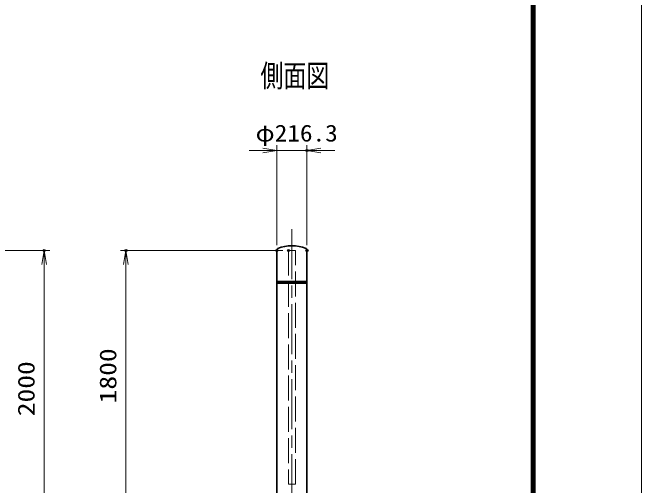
# Model space of a CAD drawing. Units: millimetres at full size. Extents: x -11880 to 11880, y -8400 to 8400.
# Drawn here: x 7358 to 11880, y -543 to 2859 of the extents above; entities that cross this region are included whole.
import ezdxf
from ezdxf.enums import TextEntityAlignment as Align

# ---------------------------------------------------------------- set-up
doc = ezdxf.new("R2010")
doc.units = ezdxf.units.MM
doc.header["$LTSCALE"] = 30
doc.header["$PDMODE"] = 32
doc.header["$PDSIZE"] = 15
doc.linetypes.add('DASHED', pattern=[7.5, 6, -1.5])
doc.linetypes.add('USER1', pattern=[18, 12, -1.5, 3, -1.5])
for name, color, linetype, lineweight in [('0-0_D-TTL', 7, 'Continuous', 18), ('0-1_外形線', 7, 'Continuous', 35), ('0-2_軸線', 200, 'USER1', 15), ('0-3_細線', 2, 'Continuous', 35), ('0-4_寸法線', 4, 'Continuous', 18), ('0-5_0', 7, 'Continuous', 18), ('0-7_隠れ線', 140, 'DASHED', 18)]:
    doc.layers.add(name, color=color, linetype=linetype, lineweight=lineweight)
doc.layers.add('0-6_Defpoints', color=7, linetype='Continuous')
doc.layers.add('0-C_文字', color=254, linetype='Continuous')
doc.styles.add('ＭＳ ゴシック', font='')
doc.styles.get('ＭＳ ゴシック').set_extended_font_data('MS Gothic')

# ---------------------------------------------------------------- blocks, each defined once
blk = doc.blocks.new('_Open')
at = {"layer": '0-5_0', "color": 4}
blk.add_line((-30, 5), (0, 0), dxfattribs=at)
blk.add_lwpolyline([(-30, -5), (0, 0), (-30, 0)], dxfattribs=at)

msp = doc.modelspace()

# ---------------------------------------------------------------- linework, layer by layer
at = {"layer": '0-0_D-TTL'}
for points in [[(-11880, -8400), (11880, -8400), (11880, 8400), (-11880, 8400)], [(-11116.29, 7779.43), (11116.29, 7779.43), (11116.29, -7777.71), (-11116.29, -7777.71)], [(-11109.21, 7772.36), (11109.21, 7772.36), (11109.21, -7770.64), (-11109.21, -7770.64)], [(-11102.14, 7765.29), (11102.14, 7765.29), (11102.14, -7763.57), (-11102.14, -7763.57)], [(-11095.07, 7758.21), (11095.07, 7758.21), (11095.07, -7756.5), (-11095.07, -7756.5)], [(-11088, 7751.14), (11088, 7751.14), (11088, -7749.43), (-11088, -7749.43)]]:
    msp.add_lwpolyline(points, close=True, dxfattribs=at)
at = {"layer": '0-1_外形線'}
for p, q in [((9258.47, 1146.63), (9258.47, -628.37)), ((9474.77, -628.37), (9474.77, 1146.63))]:
    msp.add_line(p, q, dxfattribs=at)
for centre, radius, start, end in [((9366.62, 914.68), 266.94, 67.67999, 112.32001), ((9278.47, 1146.63), 20, 131.40962, 180), ((9454.77, 1146.63), 20, 0, 48.59038)]:
    msp.add_arc(centre, radius, start, end, dxfattribs=at)
at = {"layer": '0-2_軸線'}
msp.add_line((9366.62, 1301.2), (9366.62, -1532.84), dxfattribs=at)
at = {"layer": '0-3_細線'}
for p, q in [((9474.77, 923.63), (9258.47, 923.63)), ((9474.77, 911.63), (9258.47, 911.63))]:
    msp.add_line(p, q, dxfattribs=at)
at = {"layer": '0-4_寸法線'}
for p, q in [((9258.47, 1186.63), (9258.47, 1906.11)), ((9474.77, 1186.63), (9474.77, 1906.11)), ((9158.47, 1866.11), (9058.47, 1866.11)), ((9258.47, 1866.11), (9474.77, 1866.11)), ((9574.77, 1866.11), (9674.77, 1866.11)), ((4898.04, 1146.63), (7625.27, 1146.63)), ((7585.27, -853.37), (7585.27, 1146.63)), ((9301.62, 1146.63), (8133.13, 1146.63)), ((8173.13, -653.37), (8173.13, 1146.63))]:
    msp.add_line(p, q, dxfattribs=at)
at = {"layer": '0-6_Defpoints'}
for p in [(9474.77, 1866.11), (7585.27, 1146.63), (8173.13, 1146.63), (9258.47, 1146.63), (9341.62, 1146.63), (9474.77, 1146.63)]:
    msp.add_point(p, dxfattribs=at)
at = {"layer": '0-7_隠れ線'}
msp.add_lwpolyline([(9391.62, 1146.63), (9341.62, 1146.63), (9341.62, -533.37), (9391.62, -533.37)], close=True, dxfattribs=at)

# ---------------------------------------------------------------- block references
at = {"layer": '0-4_寸法線', "xscale": 3.333333, "yscale": 3.333333}
msp.add_blockref('_Open', (9258.47, 1866.11), dxfattribs=at)
for p, rotation in [((9474.77, 1866.11), 180), ((7585.27, 1146.63), 90), ((8173.13, 1146.63), 90)]:
    msp.add_blockref('_Open', p, dxfattribs=dict(at, rotation=rotation))

# ---------------------------------------------------------------- texts
at = {"layer": '0-4_寸法線', "color": 254, "style": 'ＭＳ ゴシック', "width": 1.1}
msp.add_text('φ216.3', height=121.2, dxfattribs=at).set_placement((9105.02, 1894.79), align=Align.BOTTOM_LEFT)
at = {"layer": '0-4_寸法線', "color": 254, "style": 'ＭＳ ゴシック', "width": 1.2}
for s, p in [('1800', (8140.44, 47.43)), ('2000', (7552.58, -45.37))]:
    msp.add_text(s, height=121.2, rotation=90, dxfattribs=at).set_placement(p, align=Align.BOTTOM_LEFT)
at = {"layer": '0-C_文字', "style": 'ＭＳ ゴシック', "width": 0.75}
msp.add_text('側面図', height=161.7, dxfattribs=at).set_placement((9140.02, 2275.21), align=Align.BOTTOM_LEFT)

doc.saveas('drawing.dxf')
